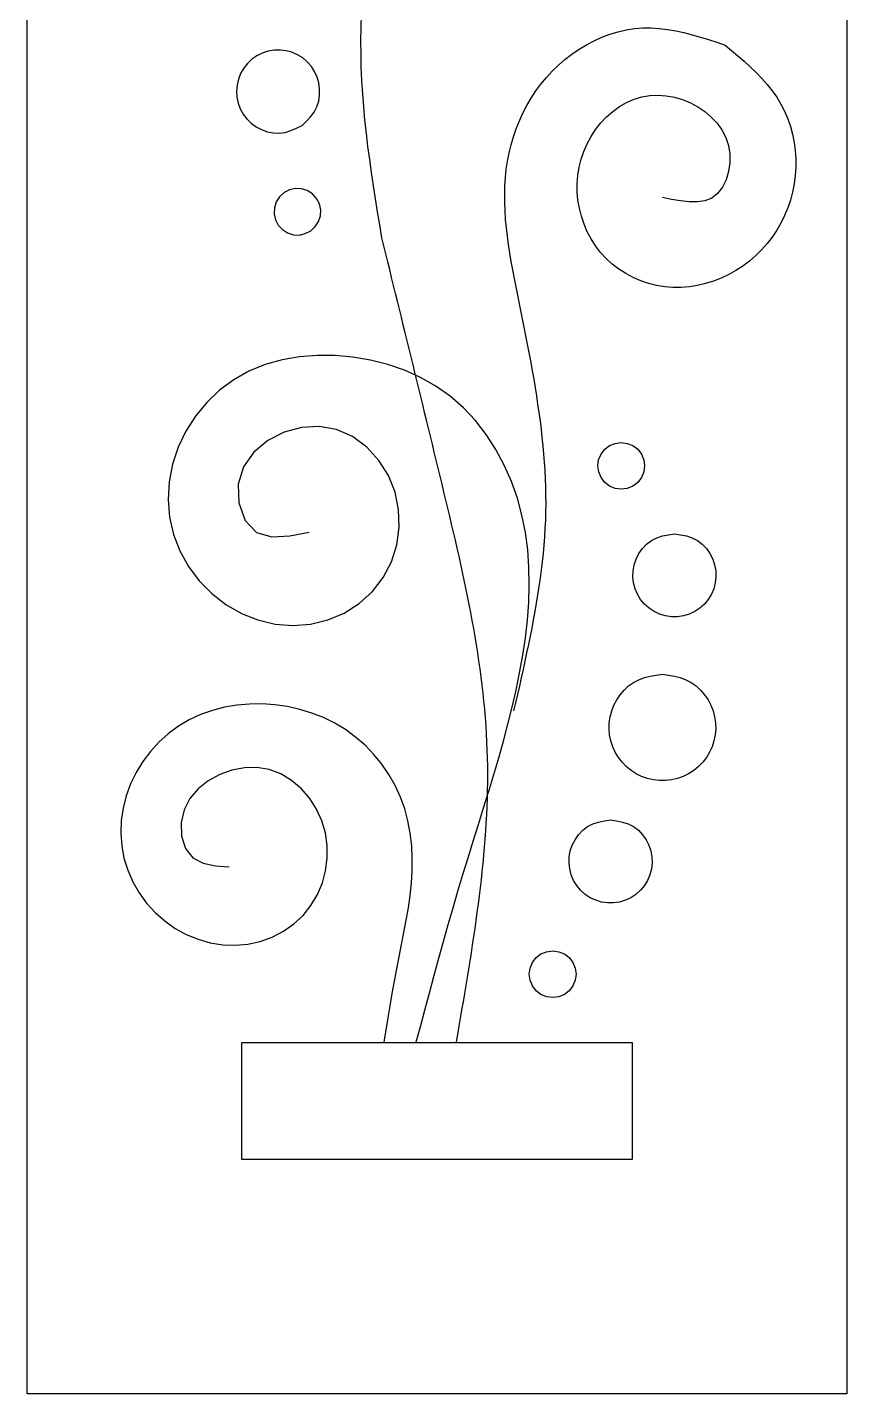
# Model space of a CAD drawing. Extents: x -3475 to 3475, y -2114 to 2114.
# Drawn here: x -268.5 to -66.6, y 1306 to 1642.7 of the extents above; entities that cross this region are included whole.
import ezdxf

# ---------------------------------------------------------------- set-up
doc = ezdxf.new("R2010")
doc.units = 0
doc.header["$MEASUREMENT"] = 0
doc.layers.get('0').update_dxf_attribs({"linetype": 'CONTINUOUS'})

msp = doc.modelspace()

# ---------------------------------------------------------------- linework, layer by layer
for p, q in [((-268.55, 1306.02), (-268.55, 2036.82)), ((-66.61, 1969.51), (-66.61, 1306.02)), ((-186.29, 1642.68), (-186.18, 1645.95)), ((-186.33, 1639.42), (-186.29, 1642.68)), ((-128.87, 1639.43), (-126.94, 1640.3)), ((-126.94, 1640.3), (-124.97, 1641.03)), ((-124.97, 1641.03), (-122.97, 1641.64)), ((-122.97, 1641.64), (-120.95, 1642.11)), ((-120.95, 1642.11), (-118.92, 1642.42)), ((-118.92, 1642.42), (-116.88, 1642.59)), ((-116.88, 1642.59), (-114.85, 1642.6)), ((-114.85, 1642.6), (-112.81, 1642.48)), ((-112.81, 1642.48), (-110.78, 1642.23)), ((-110.78, 1642.23), (-108.75, 1641.88)), ((-108.75, 1641.88), (-106.72, 1641.43)), ((-106.72, 1641.43), (-104.69, 1640.91)), ((-104.69, 1640.91), (-102.67, 1640.33)), ((-102.67, 1640.33), (-100.64, 1639.71)), ((-209.22, 1636.85), (-210.64, 1636.39)), ((-207.75, 1637.11), (-209.22, 1636.85)), ((-206.25, 1637.15), (-207.75, 1637.11)), ((-204.77, 1636.97), (-206.25, 1637.15)), ((-203.32, 1636.58), (-204.77, 1636.97)), ((-201.95, 1635.98), (-203.32, 1636.58)), ((-186.31, 1636.15), (-186.33, 1639.42)), ((-134.35, 1636.14), (-132.58, 1637.35)), ((-132.58, 1637.35), (-130.76, 1638.45)), ((-130.76, 1638.45), (-128.87, 1639.43)), ((-100.64, 1639.71), (-98.61, 1639.05)), ((-98.61, 1639.05), (-96.59, 1638.38)), ((-96.59, 1638.38), (-95.01, 1637.05)), ((-95.01, 1637.05), (-93.45, 1635.71)), ((-214.29, 1633.83), (-215.22, 1632.65)), ((-213.21, 1634.86), (-214.29, 1633.83)), ((-211.98, 1635.72), (-213.21, 1634.86)), ((-210.64, 1636.39), (-211.98, 1635.72)), ((-200.68, 1635.19), (-201.95, 1635.98)), ((-199.54, 1634.22), (-200.68, 1635.19)), ((-198.55, 1633.1), (-199.54, 1634.22)), ((-197.74, 1631.85), (-198.55, 1633.1)), ((-186.23, 1632.89), (-186.31, 1636.15)), ((-139.17, 1631.96), (-137.65, 1633.44)), ((-137.65, 1633.44), (-136.04, 1634.84)), ((-136.04, 1634.84), (-134.35, 1636.14)), ((-93.45, 1635.71), (-91.91, 1634.36)), ((-91.91, 1634.36), (-90.41, 1632.98)), ((-216.52, 1629.97), (-216.85, 1628.51)), ((-215.97, 1631.36), (-216.52, 1629.97)), ((-215.22, 1632.65), (-215.97, 1631.36)), ((-197.13, 1630.49), (-197.74, 1631.85)), ((-196.71, 1629.05), (-197.13, 1630.49)), ((-186.09, 1629.63), (-186.23, 1632.89)), ((-141.95, 1628.76), (-140.6, 1630.4)), ((-140.6, 1630.4), (-139.17, 1631.96)), ((-90.41, 1632.98), (-88.96, 1631.58)), ((-88.96, 1631.58), (-87.56, 1630.13)), ((-87.56, 1630.13), (-86.24, 1628.64)), ((-216.85, 1628.51), (-216.98, 1627.02)), ((-216.98, 1627.02), (-216.89, 1625.53)), ((-196.5, 1627.56), (-196.71, 1629.05)), ((-196.5, 1626.04), (-196.5, 1627.56)), ((-185.89, 1626.37), (-186.09, 1629.63)), ((-185.63, 1623.12), (-185.89, 1626.37)), ((-144.35, 1625.29), (-143.2, 1627.06)), ((-143.2, 1627.06), (-141.95, 1628.76)), ((-86.24, 1628.64), (-85, 1627.1)), ((-85, 1627.1), (-83.86, 1625.49)), ((-216.89, 1625.53), (-216.57, 1624.06)), ((-216.57, 1624.06), (-216.05, 1622.66)), ((-197.87, 1621.85), (-197.18, 1623.14)), ((-197.18, 1623.14), (-196.72, 1624.56)), ((-196.72, 1624.56), (-196.5, 1626.04)), ((-185.33, 1619.87), (-185.63, 1623.12)), ((-146.39, 1621.61), (-145.42, 1623.48)), ((-145.42, 1623.48), (-144.35, 1625.29)), ((-124.28, 1622.03), (-122.62, 1623.22)), ((-122.62, 1623.22), (-120.87, 1624.22)), ((-120.87, 1624.22), (-119.02, 1625.01)), ((-119.02, 1625.01), (-117.1, 1625.58)), ((-117.1, 1625.58), (-115.12, 1625.9)), ((-115.12, 1625.9), (-113.1, 1625.99)), ((-113.1, 1625.99), (-111.07, 1625.86)), ((-111.07, 1625.86), (-109.05, 1625.5)), ((-109.05, 1625.5), (-107.06, 1624.93)), ((-107.06, 1624.93), (-105.13, 1624.15)), ((-105.13, 1624.15), (-103.29, 1623.17)), ((-103.29, 1623.17), (-101.55, 1622)), ((-83.86, 1625.49), (-82.83, 1623.82)), ((-82.83, 1623.82), (-81.92, 1622.06)), ((-216.05, 1622.66), (-215.33, 1621.34)), ((-215.33, 1621.34), (-214.43, 1620.16)), ((-214.43, 1620.16), (-213.37, 1619.11)), ((-199.77, 1619.58), (-198.75, 1620.67)), ((-198.75, 1620.67), (-197.87, 1621.85)), ((-184.98, 1616.63), (-185.33, 1619.87)), ((-148.05, 1617.76), (-147.27, 1619.71)), ((-147.27, 1619.71), (-146.39, 1621.61)), ((-127.23, 1619.17), (-125.81, 1620.67)), ((-125.81, 1620.67), (-124.28, 1622.03)), ((-101.55, 1622), (-99.97, 1620.64)), ((-99.97, 1620.64), (-98.56, 1619.12)), ((-81.92, 1622.06), (-81.13, 1620.23)), ((-81.13, 1620.23), (-80.48, 1618.34)), ((-213.37, 1619.11), (-212.16, 1618.23)), ((-212.16, 1618.23), (-210.83, 1617.52)), ((-210.83, 1617.52), (-209.41, 1617)), ((-209.41, 1617), (-207.93, 1616.71)), ((-207.93, 1616.71), (-206.45, 1616.65)), ((-206.45, 1616.65), (-205, 1616.86)), ((-205, 1616.86), (-203.59, 1617.29)), ((-203.59, 1617.29), (-202.21, 1617.87)), ((-202.21, 1617.87), (-200.85, 1618.52)), ((-200.85, 1618.52), (-199.77, 1619.58)), ((-184.59, 1613.39), (-184.98, 1616.63)), ((-148.73, 1615.79), (-148.05, 1617.76)), ((-129.62, 1615.84), (-128.5, 1617.55)), ((-128.5, 1617.55), (-127.23, 1619.17)), ((-98.56, 1619.12), (-97.37, 1617.44)), ((-97.37, 1617.44), (-96.42, 1615.62)), ((-80.48, 1618.34), (-79.95, 1616.39)), ((-79.95, 1616.39), (-79.55, 1614.39)), ((-184.17, 1610.16), (-184.59, 1613.39)), ((-149.81, 1611.79), (-149.32, 1613.8)), ((-149.32, 1613.8), (-148.73, 1615.79)), ((-131.39, 1612.16), (-130.58, 1614.04)), ((-130.58, 1614.04), (-129.62, 1615.84)), ((-96.42, 1615.62), (-95.76, 1613.65)), ((-95.76, 1613.65), (-95.41, 1611.57)), ((-79.55, 1614.39), (-79.29, 1612.36)), ((-183.71, 1606.94), (-184.17, 1610.16)), ((-150.5, 1607.75), (-150.2, 1609.77)), ((-150.2, 1609.77), (-149.81, 1611.79)), ((-132.52, 1608.26), (-132.04, 1610.24)), ((-132.04, 1610.24), (-131.39, 1612.16)), ((-95.41, 1611.57), (-95.4, 1609.4)), ((-79.29, 1612.36), (-79.15, 1610.31)), ((-79.15, 1610.31), (-79.15, 1608.25)), ((-183.23, 1603.71), (-183.71, 1606.94)), ((-150.71, 1605.71), (-150.5, 1607.75)), ((-133.01, 1604.23), (-132.85, 1606.26)), ((-132.85, 1606.26), (-132.52, 1608.26)), ((-95.72, 1607.23), (-96.34, 1605.17)), ((-95.4, 1609.4), (-95.72, 1607.23)), ((-79.28, 1606.2), (-79.55, 1604.16)), ((-79.15, 1608.25), (-79.28, 1606.2)), ((-202.48, 1603.03), (-203.95, 1602.7)), ((-200.98, 1602.97), (-202.48, 1603.03)), ((-199.55, 1602.51), (-200.98, 1602.97)), ((-182.73, 1600.49), (-183.23, 1603.71)), ((-150.9, 1601.61), (-150.84, 1603.66)), ((-150.84, 1603.66), (-150.71, 1605.71)), ((-133, 1602.2), (-133.01, 1604.23)), ((-97.25, 1603.32), (-98.44, 1601.78)), ((-96.34, 1605.17), (-97.25, 1603.32)), ((-79.55, 1604.16), (-79.94, 1602.14)), ((-207.2, 1599.73), (-207.66, 1598.29)), ((-206.39, 1600.99), (-207.2, 1599.73)), ((-205.28, 1602.01), (-206.39, 1600.99)), ((-203.95, 1602.7), (-205.28, 1602.01)), ((-198.28, 1601.7), (-199.55, 1602.51)), ((-197.26, 1600.59), (-198.28, 1601.7)), ((-196.57, 1599.26), (-197.26, 1600.59)), ((-182.21, 1597.27), (-182.73, 1600.49)), ((-150.88, 1599.55), (-150.9, 1601.61)), ((-150.8, 1597.49), (-150.88, 1599.55)), ((-132.83, 1600.17), (-133, 1602.2)), ((-132.5, 1598.16), (-132.83, 1600.17)), ((-109.79, 1600.34), (-112.04, 1600.81)), ((-107.58, 1599.95), (-109.79, 1600.34)), ((-105.44, 1599.71), (-107.58, 1599.95)), ((-103.42, 1599.7), (-105.44, 1599.71)), ((-101.56, 1599.99), (-103.42, 1599.7)), ((-99.88, 1600.66), (-101.56, 1599.99)), ((-98.44, 1601.78), (-99.88, 1600.66)), ((-80.48, 1600.16), (-81.14, 1598.22)), ((-79.94, 1602.14), (-80.48, 1600.16)), ((-207.66, 1598.29), (-207.72, 1596.79)), ((-207.72, 1596.79), (-207.39, 1595.32)), ((-196.76, 1594.86), (-196.3, 1596.27)), ((-196.24, 1597.79), (-196.57, 1599.26)), ((-196.3, 1596.27), (-196.24, 1597.79)), ((-181.68, 1594.05), (-182.21, 1597.27)), ((-150.66, 1595.42), (-150.8, 1597.49)), ((-132, 1596.19), (-132.5, 1598.16)), ((-131.35, 1594.25), (-132, 1596.19)), ((-81.93, 1596.33), (-82.83, 1594.5)), ((-81.14, 1598.22), (-81.93, 1596.33)), ((-207.39, 1595.32), (-206.7, 1593.99)), ((-206.7, 1593.99), (-205.69, 1592.88)), ((-205.69, 1592.88), (-204.42, 1592.07)), ((-198.68, 1592.57), (-197.61, 1593.65)), ((-197.61, 1593.65), (-196.76, 1594.86)), ((-181.15, 1590.84), (-181.68, 1594.05)), ((-150.47, 1593.35), (-150.66, 1595.42)), ((-150.23, 1591.27), (-150.47, 1593.35)), ((-130.54, 1592.38), (-131.35, 1594.25)), ((-83.86, 1592.74), (-85, 1591.05)), ((-82.83, 1594.5), (-83.86, 1592.74)), ((-204.42, 1592.07), (-202.97, 1591.6)), ((-202.97, 1591.6), (-201.48, 1591.55)), ((-201.48, 1591.55), (-200.06, 1591.94)), ((-200.06, 1591.94), (-198.68, 1592.57)), ((-180.67, 1588.89), (-181.15, 1590.84)), ((-149.94, 1589.19), (-150.23, 1591.27)), ((-129.59, 1590.58), (-130.54, 1592.38)), ((-128.49, 1588.87), (-129.59, 1590.58)), ((-86.24, 1589.43), (-87.59, 1587.91)), ((-85, 1591.05), (-86.24, 1589.43)), ((-180.19, 1586.94), (-180.67, 1588.89)), ((-179.71, 1584.99), (-180.19, 1586.94)), ((-149.62, 1587.11), (-149.94, 1589.19)), ((-149.27, 1585.03), (-149.62, 1587.11)), ((-127.25, 1587.26), (-128.49, 1588.87)), ((-125.88, 1585.77), (-127.25, 1587.26)), ((-89.03, 1586.47), (-90.57, 1585.14)), ((-87.59, 1587.91), (-89.03, 1586.47)), ((-179.24, 1583.03), (-179.71, 1584.99)), ((-178.76, 1581.08), (-179.24, 1583.03)), ((-148.9, 1582.94), (-149.27, 1585.03)), ((-148.5, 1580.86), (-148.9, 1582.94)), ((-124.38, 1584.4), (-125.88, 1585.77)), ((-122.77, 1583.16), (-124.38, 1584.4)), ((-121.06, 1582.06), (-122.77, 1583.16)), ((-93.91, 1582.79), (-95.69, 1581.79)), ((-92.2, 1583.91), (-93.91, 1582.79)), ((-90.57, 1585.14), (-92.2, 1583.91)), ((-178.28, 1579.13), (-178.76, 1581.08)), ((-148.09, 1578.78), (-148.5, 1580.86)), ((-119.25, 1581.11), (-121.06, 1582.06)), ((-117.38, 1580.3), (-119.25, 1581.11)), ((-115.45, 1579.64), (-117.38, 1580.3)), ((-113.47, 1579.15), (-115.45, 1579.64)), ((-101.39, 1579.58), (-103.37, 1579.12)), ((-99.44, 1580.18), (-101.39, 1579.58)), ((-97.54, 1580.92), (-99.44, 1580.18)), ((-95.69, 1581.79), (-97.54, 1580.92)), ((-177.8, 1577.18), (-178.28, 1579.13)), ((-177.32, 1575.23), (-177.8, 1577.18)), ((-147.67, 1576.7), (-148.09, 1578.78)), ((-147.25, 1574.62), (-147.67, 1576.7)), ((-111.46, 1578.81), (-113.47, 1579.15)), ((-109.44, 1578.65), (-111.46, 1578.81)), ((-107.41, 1578.64), (-109.44, 1578.65)), ((-105.38, 1578.8), (-107.41, 1578.64)), ((-103.37, 1579.12), (-105.38, 1578.8)), ((-176.84, 1573.28), (-177.32, 1575.23)), ((-176.36, 1571.33), (-176.84, 1573.28)), ((-146.82, 1572.54), (-147.25, 1574.62)), ((-146.4, 1570.47), (-146.82, 1572.54)), ((-175.89, 1569.37), (-176.36, 1571.33)), ((-175.41, 1567.42), (-175.89, 1569.37)), ((-145.99, 1568.4), (-146.4, 1570.47)), ((-174.93, 1565.47), (-175.41, 1567.42)), ((-145.58, 1566.33), (-145.99, 1568.4)), ((-145.18, 1564.27), (-145.58, 1566.33)), ((-174.45, 1563.51), (-174.93, 1565.47)), ((-173.97, 1561.56), (-174.45, 1563.51)), ((-144.79, 1562.2), (-145.18, 1564.27)), ((-209.93, 1559.65), (-213.92, 1558.02)), ((-205.77, 1560.83), (-209.93, 1559.65)), ((-201.48, 1561.57), (-205.77, 1560.83)), ((-197.1, 1561.9), (-201.48, 1561.57)), ((-192.69, 1561.86), (-197.1, 1561.9)), ((-188.29, 1561.47), (-192.69, 1561.86)), ((-183.95, 1560.74), (-188.29, 1561.47)), ((-179.69, 1559.67), (-183.95, 1560.74)), ((-175.57, 1558.24), (-179.69, 1559.67)), ((-173.49, 1559.6), (-173.97, 1561.56)), ((-173.02, 1557.65), (-173.49, 1559.6)), ((-144.41, 1560.14), (-144.79, 1562.2)), ((-144.03, 1558.09), (-144.41, 1560.14)), ((-217.68, 1555.89), (-221.18, 1553.3)), ((-213.92, 1558.02), (-217.68, 1555.89)), ((-172.87, 1557.03), (-175.57, 1558.24)), ((-172.87, 1557.03), (-173.02, 1557.65)), ((-172.54, 1555.69), (-172.87, 1557.03)), ((-171.61, 1556.47), (-172.87, 1557.03)), ((-172.06, 1553.73), (-172.54, 1555.69)), ((-167.85, 1554.34), (-171.61, 1556.47)), ((-143.67, 1556.03), (-144.03, 1558.09)), ((-143.33, 1553.98), (-143.67, 1556.03)), ((-221.18, 1553.3), (-224.34, 1550.29)), ((-171.58, 1551.78), (-172.06, 1553.73)), ((-164.34, 1551.85), (-167.85, 1554.34)), ((-143, 1551.92), (-143.33, 1553.98)), ((-224.34, 1550.29), (-227.13, 1546.91)), ((-171.11, 1549.82), (-171.58, 1551.78)), ((-170.63, 1547.86), (-171.11, 1549.82)), ((-161.09, 1549), (-164.34, 1551.85)), ((-158.13, 1545.84), (-161.09, 1549)), ((-142.69, 1549.87), (-143, 1551.92)), ((-142.39, 1547.82), (-142.69, 1549.87)), ((-227.13, 1546.91), (-229.5, 1543.21)), ((-170.15, 1545.9), (-170.63, 1547.86)), ((-169.67, 1543.94), (-170.15, 1545.9)), ((-155.46, 1542.39), (-158.13, 1545.84)), ((-142.11, 1545.77), (-142.39, 1547.82)), ((-141.86, 1543.73), (-142.11, 1545.77)), ((-229.5, 1543.21), (-231.38, 1539.24)), ((-205.25, 1542.99), (-209.25, 1540.91)), ((-200.97, 1544.16), (-205.25, 1542.99)), ((-196.61, 1544.4), (-200.97, 1544.16)), ((-192.36, 1543.63), (-196.61, 1544.4)), ((-188.41, 1541.87), (-192.36, 1543.63)), ((-169.2, 1541.98), (-169.67, 1543.94)), ((-153.08, 1538.71), (-155.46, 1542.39)), ((-141.63, 1541.68), (-141.86, 1543.73)), ((-231.38, 1539.24), (-232.75, 1535.06)), ((-209.25, 1540.91), (-212.69, 1538.02)), ((-184.88, 1539.27), (-188.41, 1541.87)), ((-181.89, 1536.01), (-184.88, 1539.27)), ((-168.72, 1540.01), (-169.2, 1541.98)), ((-168.24, 1538.05), (-168.72, 1540.01)), ((-141.41, 1539.63), (-141.63, 1541.68)), ((-141.23, 1537.59), (-141.41, 1539.63)), ((-126.25, 1538.78), (-125.05, 1539.67)), ((-125.05, 1539.67), (-123.66, 1540.17)), ((-123.66, 1540.17), (-122.17, 1540.45)), ((-122.17, 1540.45), (-120.68, 1540.17)), ((-120.68, 1540.17), (-119.29, 1539.67)), ((-119.29, 1539.67), (-118.1, 1538.78)), ((-212.69, 1538.02), (-215.25, 1534.4)), ((-179.56, 1532.27), (-181.89, 1536.01)), ((-167.77, 1536.09), (-168.24, 1538.05)), ((-167.29, 1534.12), (-167.77, 1536.09)), ((-151.01, 1534.84), (-153.08, 1538.71)), ((-141.07, 1535.55), (-141.23, 1537.59)), ((-140.94, 1533.5), (-141.07, 1535.55)), ((-127.93, 1534.68), (-127.74, 1536.17)), ((-127.74, 1536.17), (-127.16, 1537.57)), ((-127.16, 1537.57), (-126.25, 1538.78)), ((-118.1, 1538.78), (-117.18, 1537.57)), ((-117.18, 1537.57), (-116.61, 1536.17)), ((-116.61, 1536.17), (-116.41, 1534.69)), ((-232.75, 1535.06), (-233.57, 1530.75)), ((-215.25, 1534.4), (-216.59, 1530.17)), ((-177.93, 1528.2), (-179.56, 1532.27)), ((-166.81, 1532.15), (-167.29, 1534.12)), ((-166.34, 1530.18), (-166.81, 1532.15)), ((-149.24, 1530.82), (-151.01, 1534.84)), ((-140.83, 1531.46), (-140.94, 1533.5)), ((-127.73, 1533.19), (-127.93, 1534.68)), ((-127.16, 1531.8), (-127.73, 1533.19)), ((-116.6, 1533.2), (-117.18, 1531.8)), ((-116.41, 1534.69), (-116.6, 1533.2)), ((-233.57, 1530.75), (-233.82, 1526.38)), ((-216.59, 1530.17), (-216.44, 1525.53)), ((-165.86, 1528.22), (-166.34, 1530.18)), ((-147.78, 1526.69), (-149.24, 1530.82)), ((-140.76, 1529.42), (-140.83, 1531.46)), ((-140.72, 1527.38), (-140.76, 1529.42)), ((-126.24, 1530.61), (-127.16, 1531.8)), ((-125.05, 1529.7), (-126.24, 1530.61)), ((-123.66, 1529.12), (-125.05, 1529.7)), ((-122.17, 1528.92), (-123.66, 1529.12)), ((-120.68, 1529.12), (-122.17, 1528.92)), ((-119.29, 1529.7), (-120.68, 1529.12)), ((-118.09, 1530.61), (-119.29, 1529.7)), ((-117.18, 1531.8), (-118.09, 1530.61)), ((-233.82, 1526.38), (-233.48, 1522.04)), ((-216.44, 1525.53), (-214.88, 1521.24)), ((-177.03, 1523.92), (-177.93, 1528.2)), ((-165.39, 1526.25), (-165.86, 1528.22)), ((-164.91, 1524.27), (-165.39, 1526.25)), ((-146.64, 1522.5), (-147.78, 1526.69)), ((-140.73, 1523.3), (-140.71, 1525.34)), ((-140.71, 1525.34), (-140.72, 1527.38)), ((-233.48, 1522.04), (-232.52, 1517.79)), ((-176.88, 1519.55), (-177.03, 1523.92)), ((-164.44, 1522.3), (-164.91, 1524.27)), ((-163.98, 1520.33), (-164.44, 1522.3)), ((-145.79, 1518.26), (-146.64, 1522.5)), ((-140.79, 1521.25), (-140.73, 1523.3)), ((-214.88, 1521.24), (-212.1, 1518.26)), ((-177.49, 1515.21), (-176.88, 1519.55)), ((-163.51, 1518.35), (-163.98, 1520.33)), ((-141.01, 1517.17), (-140.89, 1519.21)), ((-140.89, 1519.21), (-140.79, 1521.25)), ((-232.52, 1517.79), (-230.95, 1513.71)), ((-212.1, 1518.26), (-208.31, 1517.15)), ((-208.31, 1517.15), (-203.86, 1517.39)), ((-203.86, 1517.39), (-199.06, 1518.32)), ((-163.05, 1516.38), (-163.51, 1518.35)), ((-162.6, 1514.4), (-163.05, 1516.38)), ((-145.23, 1513.98), (-145.79, 1518.26)), ((-141.17, 1515.13), (-141.01, 1517.17)), ((-116.94, 1514.28), (-115.91, 1515.37)), ((-115.91, 1515.37), (-114.72, 1516.27)), ((-114.72, 1516.27), (-113.42, 1516.93)), ((-113.42, 1516.93), (-112.02, 1517.39)), ((-112.02, 1517.39), (-110.56, 1517.7)), ((-110.56, 1517.7), (-109.07, 1517.95)), ((-109.07, 1517.95), (-107.57, 1517.7)), ((-107.57, 1517.7), (-106.11, 1517.39)), ((-106.11, 1517.39), (-104.71, 1516.93)), ((-104.71, 1516.93), (-103.41, 1516.27)), ((-103.41, 1516.27), (-102.23, 1515.37)), ((-102.23, 1515.37), (-101.19, 1514.28)), ((-230.95, 1513.71), (-228.82, 1509.87)), ((-178.83, 1511.03), (-177.49, 1515.21)), ((-162.15, 1512.42), (-162.6, 1514.4)), ((-161.71, 1510.44), (-162.15, 1512.42)), ((-144.91, 1509.67), (-145.23, 1513.98)), ((-141.57, 1511.04), (-141.36, 1513.09)), ((-141.36, 1513.09), (-141.17, 1515.13)), ((-118.5, 1511.7), (-117.82, 1513.04)), ((-117.82, 1513.04), (-116.94, 1514.28)), ((-101.19, 1514.28), (-100.32, 1513.04)), ((-100.32, 1513.04), (-99.63, 1511.7)), ((-228.82, 1509.87), (-226.19, 1506.34)), ((-180.85, 1507.15), (-178.83, 1511.03)), ((-161.28, 1508.46), (-161.71, 1510.44)), ((-144.84, 1505.34), (-144.91, 1509.67)), ((-142.09, 1506.96), (-141.82, 1509)), ((-141.82, 1509), (-141.57, 1511.04)), ((-119.31, 1507.33), (-119.25, 1508.82)), ((-119.25, 1508.82), (-118.98, 1510.28)), ((-118.98, 1510.28), (-118.5, 1511.7)), ((-99.63, 1511.7), (-99.15, 1510.28)), ((-99.15, 1510.28), (-98.88, 1508.81)), ((-98.88, 1508.81), (-98.82, 1507.32)), ((-226.19, 1506.34), (-223.1, 1503.2)), ((-183.51, 1503.67), (-180.85, 1507.15)), ((-160.86, 1506.48), (-161.28, 1508.46)), ((-160.44, 1504.5), (-160.86, 1506.48)), ((-144.97, 1500.99), (-144.84, 1505.34)), ((-142.38, 1504.92), (-142.09, 1506.96)), ((-119.14, 1505.84), (-119.31, 1507.33)), ((-118.77, 1504.39), (-119.14, 1505.84)), ((-98.99, 1505.84), (-99.37, 1504.39)), ((-98.82, 1507.32), (-98.99, 1505.84)), ((-223.1, 1503.2), (-219.61, 1500.5)), ((-186.73, 1500.73), (-183.51, 1503.67)), ((-160.04, 1502.52), (-160.44, 1504.5)), ((-159.64, 1500.53), (-160.04, 1502.52)), ((-143.03, 1500.83), (-142.69, 1502.87)), ((-142.69, 1502.87), (-142.38, 1504.92)), ((-118.18, 1503.01), (-118.77, 1504.39)), ((-117.4, 1501.73), (-118.18, 1503.01)), ((-99.95, 1503.01), (-100.73, 1501.73)), ((-99.37, 1504.39), (-99.95, 1503.01)), ((-219.61, 1500.5), (-215.79, 1498.32)), ((-194.48, 1496.69), (-190.43, 1498.4)), ((-190.43, 1498.4), (-186.73, 1500.73)), ((-159.26, 1498.55), (-159.64, 1500.53)), ((-158.89, 1496.57), (-159.26, 1498.55)), ((-145.3, 1496.65), (-144.97, 1500.99)), ((-143.76, 1496.74), (-143.38, 1498.79)), ((-143.38, 1498.79), (-143.03, 1500.83)), ((-116.45, 1500.58), (-117.4, 1501.73)), ((-115.33, 1499.58), (-116.45, 1500.58)), ((-114.09, 1498.76), (-115.33, 1499.58)), ((-112.73, 1498.12), (-114.09, 1498.76)), ((-104.05, 1498.76), (-105.41, 1498.12)), ((-102.8, 1499.58), (-104.05, 1498.76)), ((-101.69, 1500.58), (-102.8, 1499.58)), ((-100.73, 1501.73), (-101.69, 1500.58)), ((-215.79, 1498.32), (-211.71, 1496.71)), ((-211.71, 1496.71), (-207.45, 1495.69)), ((-207.45, 1495.69), (-203.1, 1495.33)), ((-203.1, 1495.33), (-198.74, 1495.66)), ((-198.74, 1495.66), (-194.48, 1496.69)), ((-158.53, 1494.58), (-158.89, 1496.57)), ((-145.8, 1492.31), (-145.3, 1496.65)), ((-144.14, 1494.7), (-143.76, 1496.74)), ((-111.3, 1497.69), (-112.73, 1498.12)), ((-109.82, 1497.47), (-111.3, 1497.69)), ((-108.32, 1497.47), (-109.82, 1497.47)), ((-106.84, 1497.69), (-108.32, 1497.47)), ((-105.41, 1498.12), (-106.84, 1497.69)), ((-158.18, 1492.59), (-158.53, 1494.58)), ((-157.85, 1490.6), (-158.18, 1492.59)), ((-146.44, 1487.98), (-145.8, 1492.31)), ((-144.97, 1490.61), (-144.55, 1492.66)), ((-144.55, 1492.66), (-144.14, 1494.7)), ((-157.54, 1488.62), (-157.85, 1490.6)), ((-157.24, 1486.63), (-157.54, 1488.62)), ((-145.84, 1486.53), (-145.4, 1488.57)), ((-145.4, 1488.57), (-144.97, 1490.61)), ((-156.95, 1484.64), (-157.24, 1486.63)), ((-147.21, 1483.69), (-146.44, 1487.98)), ((-146.28, 1484.48), (-145.84, 1486.53)), ((-156.69, 1482.65), (-156.95, 1484.64)), ((-156.44, 1480.65), (-156.69, 1482.65)), ((-148.09, 1479.43), (-147.21, 1483.69)), ((-147.2, 1480.4), (-146.74, 1482.44)), ((-146.74, 1482.44), (-146.28, 1484.48)), ((-119.14, 1481.31), (-117.83, 1481.98)), ((-117.83, 1481.98), (-116.45, 1482.48)), ((-116.45, 1482.48), (-115.01, 1482.85)), ((-115.01, 1482.85), (-113.53, 1483.13)), ((-113.53, 1483.13), (-112.03, 1483.37)), ((-112.03, 1483.37), (-110.53, 1483.13)), ((-110.53, 1483.13), (-109.05, 1482.85)), ((-109.05, 1482.85), (-107.61, 1482.48)), ((-107.61, 1482.48), (-106.23, 1481.98)), ((-106.23, 1481.98), (-104.92, 1481.31)), ((-156.21, 1478.66), (-156.44, 1480.65)), ((-156, 1476.67), (-156.21, 1478.66)), ((-149.06, 1475.21), (-148.09, 1479.43)), ((-148.14, 1476.31), (-147.67, 1478.35)), ((-147.67, 1478.35), (-147.2, 1480.4)), ((-123.29, 1477.02), (-122.44, 1478.28)), ((-122.44, 1478.28), (-121.46, 1479.43)), ((-121.46, 1479.43), (-120.35, 1480.45)), ((-120.35, 1480.45), (-119.14, 1481.31)), ((-104.92, 1481.31), (-103.71, 1480.45)), ((-103.71, 1480.45), (-102.61, 1479.43)), ((-102.61, 1479.43), (-101.62, 1478.28)), ((-101.62, 1478.28), (-100.78, 1477.02)), ((-219.95, 1475.19), (-222.95, 1474.42)), ((-216.88, 1475.7), (-219.95, 1475.19)), ((-213.77, 1475.97), (-216.88, 1475.7)), ((-210.65, 1475.99), (-213.77, 1475.97)), ((-207.53, 1475.77), (-210.65, 1475.99)), ((-204.44, 1475.33), (-207.53, 1475.77)), ((-201.41, 1474.66), (-204.44, 1475.33)), ((-155.81, 1474.67), (-156, 1476.67)), ((-150.1, 1471.02), (-149.06, 1475.21)), ((-148.61, 1474.27), (-148.14, 1476.31)), ((-124.53, 1474.28), (-123.99, 1475.68)), ((-123.99, 1475.68), (-123.29, 1477.02)), ((-100.78, 1477.02), (-100.08, 1475.68)), ((-100.08, 1475.68), (-99.54, 1474.28)), ((-228.65, 1472.09), (-231.31, 1470.51)), ((-225.86, 1473.39), (-228.65, 1472.09)), ((-222.95, 1474.42), (-225.86, 1473.39)), ((-198.44, 1473.76), (-201.41, 1474.66)), ((-195.56, 1472.62), (-198.44, 1473.76)), ((-192.78, 1471.26), (-195.56, 1472.62)), ((-155.64, 1472.68), (-155.81, 1474.67)), ((-155.49, 1470.69), (-155.64, 1472.68)), ((-125.13, 1471.35), (-124.91, 1472.83)), ((-124.91, 1472.83), (-124.53, 1474.28)), ((-99.54, 1474.28), (-99.16, 1472.83)), ((-99.16, 1472.83), (-98.94, 1471.35)), ((-233.81, 1468.67), (-236.13, 1466.59)), ((-231.31, 1470.51), (-233.81, 1468.67)), ((-190.14, 1469.67), (-192.78, 1471.26)), ((-187.64, 1467.84), (-190.14, 1469.67)), ((-155.36, 1468.69), (-155.49, 1470.69)), ((-155.26, 1466.69), (-155.36, 1468.69)), ((-151.22, 1466.86), (-150.1, 1471.02)), ((-125.17, 1469.86), (-125.13, 1471.35)), ((-125.04, 1468.36), (-125.17, 1469.86)), ((-124.74, 1466.89), (-125.04, 1468.36)), ((-99.03, 1468.36), (-99.33, 1466.89)), ((-98.9, 1469.86), (-99.03, 1468.36)), ((-98.94, 1471.35), (-98.9, 1469.86)), ((-236.13, 1466.59), (-238.23, 1464.3)), ((-185.3, 1465.8), (-187.64, 1467.84)), ((-183.14, 1463.56), (-185.3, 1465.8)), ((-155.18, 1464.7), (-155.26, 1466.69)), ((-152.38, 1462.72), (-151.22, 1466.86)), ((-124.28, 1465.46), (-124.74, 1466.89)), ((-123.66, 1464.1), (-124.28, 1465.46)), ((-99.79, 1465.46), (-100.41, 1464.09)), ((-99.33, 1466.89), (-99.79, 1465.46)), ((-240.11, 1461.8), (-241.75, 1459.14)), ((-238.23, 1464.3), (-240.11, 1461.8)), ((-181.17, 1461.14), (-183.14, 1463.56)), ((-155.13, 1462.7), (-155.18, 1464.7)), ((-155.09, 1460.7), (-155.13, 1462.7)), ((-153.6, 1458.6), (-152.38, 1462.72)), ((-122.88, 1462.81), (-123.66, 1464.1)), ((-121.97, 1461.62), (-122.88, 1462.81)), ((-120.92, 1460.55), (-121.97, 1461.62)), ((-102.1, 1461.62), (-103.15, 1460.55)), ((-101.19, 1462.81), (-102.1, 1461.62)), ((-100.41, 1464.09), (-101.19, 1462.81)), ((-241.75, 1459.14), (-243.1, 1456.32)), ((-221.14, 1458.61), (-223.94, 1457.06)), ((-218.14, 1459.7), (-221.14, 1458.61)), ((-215.06, 1460.29), (-218.14, 1459.7)), ((-211.95, 1460.35), (-215.06, 1460.29)), ((-208.93, 1459.84), (-211.95, 1460.35)), ((-206.06, 1458.75), (-208.93, 1459.84)), ((-203.4, 1457.14), (-206.06, 1458.75)), ((-179.42, 1458.57), (-181.17, 1461.14)), ((-177.88, 1455.86), (-179.42, 1458.57)), ((-155.08, 1458.7), (-155.09, 1460.7)), ((-155.09, 1456.71), (-155.08, 1458.7)), ((-154.84, 1454.49), (-153.6, 1458.6)), ((-119.76, 1459.6), (-120.92, 1460.55)), ((-118.5, 1458.79), (-119.76, 1459.6)), ((-117.15, 1458.13), (-118.5, 1458.79)), ((-115.74, 1457.62), (-117.15, 1458.13)), ((-106.92, 1458.12), (-108.33, 1457.62)), ((-105.57, 1458.78), (-106.92, 1458.12)), ((-104.31, 1459.6), (-105.57, 1458.78)), ((-103.15, 1460.55), (-104.31, 1459.6)), ((-243.1, 1456.32), (-244.17, 1453.38)), ((-226.43, 1455.08), (-228.47, 1452.69)), ((-223.94, 1457.06), (-226.43, 1455.08)), ((-201.01, 1455.1), (-203.4, 1457.14)), ((-198.95, 1452.71), (-201.01, 1455.1)), ((-176.58, 1453.04), (-177.88, 1455.86)), ((-155.15, 1453.49), (-155.12, 1454.71)), ((-155.12, 1454.71), (-155.09, 1456.71)), ((-114.28, 1457.28), (-115.74, 1457.62)), ((-112.78, 1457.11), (-114.28, 1457.28)), ((-111.28, 1457.11), (-112.78, 1457.11)), ((-109.79, 1457.28), (-111.28, 1457.11)), ((-108.33, 1457.62), (-109.79, 1457.28)), ((-244.17, 1453.38), (-244.93, 1450.34)), ((-228.47, 1452.69), (-229.91, 1449.9)), ((-197.26, 1450.05), (-198.95, 1452.71)), ((-175.53, 1450.14), (-176.58, 1453.04)), ((-156.11, 1450.39), (-155.15, 1453.49)), ((-155.24, 1450.71), (-155.17, 1452.71)), ((-155.17, 1452.71), (-155.15, 1453.49)), ((-155.12, 1453.59), (-154.84, 1454.49)), ((-244.93, 1450.34), (-245.38, 1447.25)), ((-229.91, 1449.9), (-230.62, 1446.75)), ((-195.98, 1447.2), (-197.26, 1450.05)), ((-174.73, 1447.16), (-175.53, 1450.14)), ((-157.39, 1446.3), (-156.11, 1450.39)), ((-155.44, 1446.7), (-155.33, 1448.71)), ((-155.33, 1448.71), (-155.24, 1450.71)), ((-245.38, 1447.25), (-245.51, 1444.14)), ((-230.62, 1446.75), (-230.51, 1443.44)), ((-195.1, 1444.21), (-195.98, 1447.2)), ((-174.17, 1444.13), (-174.73, 1447.16)), ((-158.67, 1442.21), (-157.39, 1446.3)), ((-155.71, 1442.7), (-155.57, 1444.7)), ((-155.57, 1444.7), (-155.44, 1446.7)), ((-132.68, 1443.77), (-131.64, 1444.86)), ((-131.64, 1444.86), (-130.46, 1445.76)), ((-130.46, 1445.76), (-129.15, 1446.42)), ((-129.15, 1446.42), (-127.75, 1446.88)), ((-127.75, 1446.88), (-126.29, 1447.19)), ((-126.29, 1447.19), (-124.8, 1447.44)), ((-124.8, 1447.44), (-123.31, 1447.19)), ((-123.31, 1447.19), (-121.85, 1446.88)), ((-121.85, 1446.88), (-120.45, 1446.42)), ((-120.45, 1446.42), (-119.14, 1445.76)), ((-119.14, 1445.76), (-117.96, 1444.86)), ((-117.96, 1444.86), (-116.92, 1443.77)), ((-245.51, 1444.14), (-245.29, 1441.04)), ((-230.51, 1443.44), (-229.57, 1440.39)), ((-194.65, 1441.12), (-195.1, 1444.21)), ((-173.82, 1441.07), (-174.17, 1444.13)), ((-159.94, 1438.11), (-158.67, 1442.21)), ((-155.87, 1440.7), (-155.71, 1442.7)), ((-134.72, 1439.77), (-134.23, 1441.19)), ((-134.23, 1441.19), (-133.55, 1442.53)), ((-133.55, 1442.53), (-132.68, 1443.77)), ((-116.92, 1443.77), (-116.05, 1442.53)), ((-116.05, 1442.53), (-115.37, 1441.19)), ((-115.37, 1441.19), (-114.89, 1439.77)), ((-245.29, 1441.04), (-244.73, 1437.99)), ((-244.73, 1437.99), (-243.81, 1435.02)), ((-229.57, 1440.39), (-227.79, 1438.07)), ((-227.79, 1438.07), (-225.25, 1436.72)), ((-195.02, 1434.91), (-194.62, 1438.01)), ((-194.62, 1438.01), (-194.65, 1441.12)), ((-173.67, 1437.98), (-173.82, 1441.07)), ((-173.7, 1434.9), (-173.67, 1437.98)), ((-161.19, 1434), (-159.94, 1438.11)), ((-156.23, 1436.69), (-156.04, 1438.7)), ((-156.04, 1438.7), (-155.87, 1440.7)), ((-135.04, 1436.82), (-134.99, 1438.31)), ((-134.99, 1438.31), (-134.72, 1439.77)), ((-114.89, 1439.77), (-114.61, 1438.3)), ((-114.61, 1438.3), (-114.56, 1436.81)), ((-243.81, 1435.02), (-242.56, 1432.16)), ((-225.25, 1436.72), (-222.17, 1436.1)), ((-222.17, 1436.1), (-218.82, 1435.83)), ((-195.84, 1431.9), (-195.02, 1434.91)), ((-173.89, 1431.82), (-173.7, 1434.9)), ((-156.65, 1432.69), (-156.43, 1434.69)), ((-156.43, 1434.69), (-156.23, 1436.69)), ((-134.88, 1435.33), (-135.04, 1436.82)), ((-134.5, 1433.88), (-134.88, 1435.33)), ((-114.72, 1435.33), (-115.1, 1433.88)), ((-114.56, 1436.81), (-114.72, 1435.33)), ((-242.56, 1432.16), (-240.99, 1429.45)), ((-197.06, 1429.02), (-195.84, 1431.9)), ((-174.21, 1428.77), (-173.89, 1431.82)), ((-162.41, 1429.89), (-161.19, 1434)), ((-156.88, 1430.68), (-156.65, 1432.69)), ((-133.92, 1432.5), (-134.5, 1433.88)), ((-133.14, 1431.22), (-133.92, 1432.5)), ((-132.18, 1430.07), (-133.14, 1431.22)), ((-116.47, 1431.22), (-117.42, 1430.07)), ((-115.69, 1432.5), (-116.47, 1431.22)), ((-115.1, 1433.88), (-115.69, 1432.5)), ((-240.99, 1429.45), (-239.14, 1426.92)), ((-198.65, 1426.34), (-197.06, 1429.02)), ((-174.64, 1425.73), (-174.21, 1428.77)), ((-163.61, 1425.76), (-162.41, 1429.89)), ((-157.37, 1426.67), (-157.12, 1428.68)), ((-157.12, 1428.68), (-156.88, 1430.68)), ((-131.07, 1429.07), (-132.18, 1430.07)), ((-129.82, 1428.25), (-131.07, 1429.07)), ((-128.46, 1427.61), (-129.82, 1428.25)), ((-119.78, 1428.25), (-121.14, 1427.61)), ((-118.54, 1429.07), (-119.78, 1428.25)), ((-117.42, 1430.07), (-118.54, 1429.07)), ((-239.14, 1426.92), (-237.03, 1424.59)), ((-237.03, 1424.59), (-234.68, 1422.51)), ((-200.6, 1423.9), (-198.65, 1426.34)), ((-175.16, 1422.71), (-174.64, 1425.73)), ((-164.79, 1421.63), (-163.61, 1425.76)), ((-157.91, 1422.66), (-157.64, 1424.67)), ((-157.64, 1424.67), (-157.37, 1426.67)), ((-127.03, 1427.18), (-128.46, 1427.61)), ((-125.55, 1426.96), (-127.03, 1427.18)), ((-124.05, 1426.96), (-125.55, 1426.96)), ((-122.57, 1427.18), (-124.05, 1426.96)), ((-121.14, 1427.61), (-122.57, 1427.18)), ((-234.68, 1422.51), (-232.12, 1420.7)), ((-205.42, 1419.99), (-202.87, 1421.78)), ((-202.87, 1421.78), (-200.6, 1423.9)), ((-175.73, 1419.71), (-175.16, 1422.71)), ((-165.95, 1417.49), (-164.79, 1421.63)), ((-158.19, 1420.66), (-157.91, 1422.66)), ((-232.12, 1420.7), (-229.37, 1419.19)), ((-229.37, 1419.19), (-226.48, 1418)), ((-226.48, 1418), (-223.47, 1417.14)), ((-211.14, 1417.49), (-208.19, 1418.56)), ((-208.19, 1418.56), (-205.42, 1419.99)), ((-176.33, 1416.7), (-175.73, 1419.71)), ((-158.79, 1416.65), (-158.49, 1418.65)), ((-158.49, 1418.65), (-158.19, 1420.66)), ((-223.47, 1417.14), (-220.4, 1416.65)), ((-220.4, 1416.65), (-217.29, 1416.53)), ((-217.29, 1416.53), (-214.19, 1416.81)), ((-214.19, 1416.81), (-211.14, 1417.49)), ((-176.93, 1413.7), (-176.33, 1416.7)), ((-167.1, 1413.35), (-165.95, 1417.49)), ((-159.42, 1412.63), (-159.1, 1414.64)), ((-159.1, 1414.64), (-158.79, 1416.65)), ((-143.14, 1413.49), (-141.95, 1414.39)), ((-141.95, 1414.39), (-140.56, 1414.89)), ((-140.56, 1414.89), (-139.07, 1415.16)), ((-139.07, 1415.16), (-137.58, 1414.89)), ((-137.58, 1414.89), (-136.19, 1414.39)), ((-136.19, 1414.39), (-134.99, 1413.5)), ((-177.5, 1410.69), (-176.93, 1413.7)), ((-168.24, 1409.2), (-167.1, 1413.35)), ((-159.74, 1410.63), (-159.42, 1412.63)), ((-144.83, 1409.4), (-144.63, 1410.89)), ((-144.63, 1410.89), (-144.06, 1412.28)), ((-144.06, 1412.28), (-143.14, 1413.49)), ((-134.99, 1413.5), (-134.08, 1412.28)), ((-134.08, 1412.28), (-133.5, 1410.89)), ((-133.5, 1410.89), (-133.31, 1409.4)), ((-178.59, 1404.66), (-178.06, 1407.67)), ((-178.06, 1407.67), (-177.5, 1410.69)), ((-169.37, 1405.04), (-168.24, 1409.2)), ((-160.4, 1406.62), (-160.07, 1408.62)), ((-160.07, 1408.62), (-159.74, 1410.63)), ((-144.63, 1407.91), (-144.83, 1409.4)), ((-144.06, 1406.52), (-144.63, 1407.91)), ((-133.5, 1407.91), (-134.08, 1406.52)), ((-133.31, 1409.4), (-133.5, 1407.91)), ((-179.1, 1401.64), (-178.59, 1404.66)), ((-170.48, 1400.89), (-169.37, 1405.04)), ((-161.08, 1402.6), (-160.74, 1404.61)), ((-160.74, 1404.61), (-160.4, 1406.62)), ((-143.14, 1405.33), (-144.06, 1406.52)), ((-141.95, 1404.41), (-143.14, 1405.33)), ((-140.56, 1403.84), (-141.95, 1404.41)), ((-136.19, 1404.41), (-137.58, 1403.84)), ((-134.99, 1405.33), (-136.19, 1404.41)), ((-134.08, 1406.52), (-134.99, 1405.33)), ((-179.6, 1398.62), (-179.1, 1401.64)), ((-171.6, 1396.73), (-170.48, 1400.89)), ((-161.43, 1400.6), (-161.08, 1402.6)), ((-139.07, 1403.64), (-140.56, 1403.84)), ((-137.58, 1403.84), (-139.07, 1403.64)), ((-180.1, 1395.59), (-179.6, 1398.62)), ((-162.13, 1396.58), (-161.78, 1398.59)), ((-161.78, 1398.59), (-161.43, 1400.6)), ((-180.57, 1392.69), (-180.1, 1395.59)), ((-172.68, 1392.69), (-171.6, 1396.73)), ((-162.81, 1392.69), (-162.48, 1394.57)), ((-162.48, 1394.57), (-162.13, 1396.58)), ((-215.66, 1363.72), (-215.66, 1392.57)), ((-215.66, 1392.57), (-119.5, 1392.57)), ((-119.5, 1392.57), (-119.5, 1363.72)), ((-119.5, 1363.72), (-215.66, 1363.72)), ((-66.61, 1306.02), (-268.55, 1306.02))]:
    msp.add_line(p, q)

doc.saveas('drawing.dxf')
